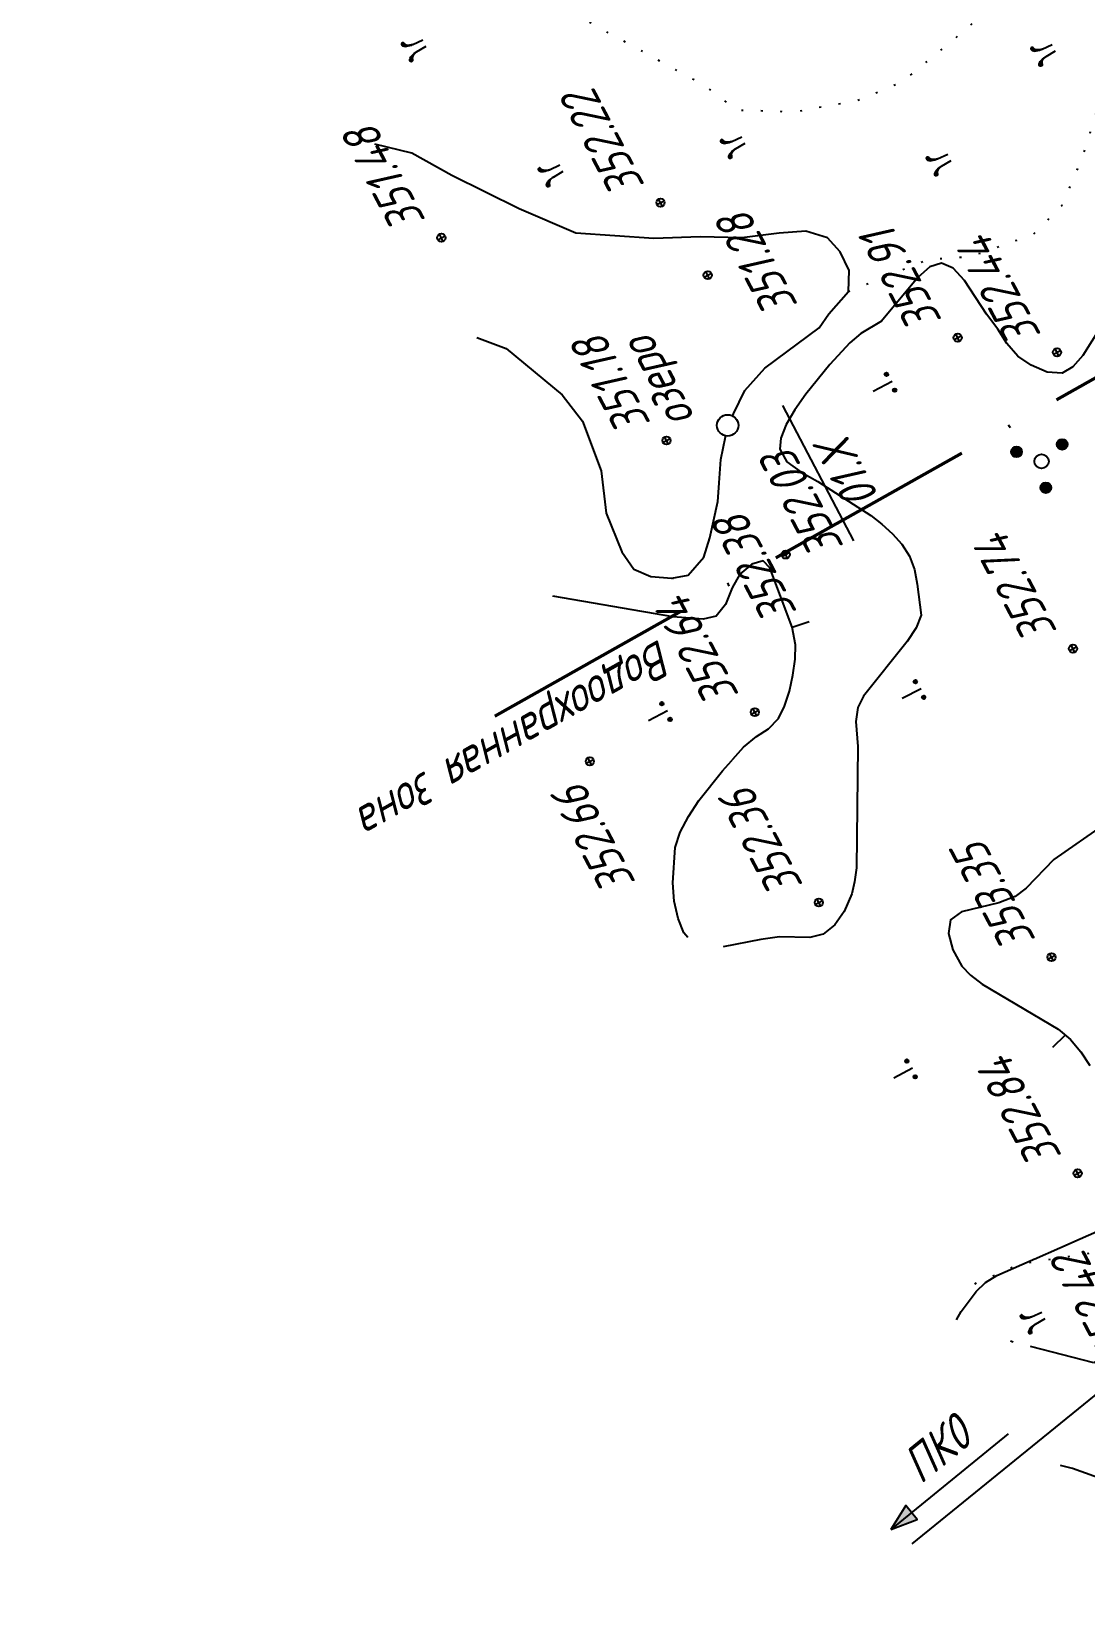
# Model space of a CAD drawing. Extents: x 1519167 to 1519613, y 2186570 to 2187012.
# Drawn here: x 1519224.4 to 1519283.6, y 2186667.8 to 2186755.9 of the extents above; entities that cross this region are included whole.
import ezdxf

# ---------------------------------------------------------------- set-up
doc = ezdxf.new("R2010")
doc.units = 0
for name, pattern in [('ACAD_ISO10W100', [18, 12, -3, 0, -3]), ('ИИDash_40_10', [5, 4, -1]), ('ИИDot', [1, 0, -1])]:
    doc.linetypes.add(name, pattern=pattern)
for name, color, linetype, lineweight in [('ИИ_ГИДРОГРАФИЯ_025', 3, 'Continuous', 25), ('ИИ_ГИДРОЛОГИЯ_025', 150, 'Continuous', 25), ('ИИ_ГРАНИЦА_025', 7, 'Continuous', 25), ('ИИ_КОНТУР_025', 7, 'ИИDot', 25), ('ИИ_ОТМЕТКА_025', 7, 'Continuous', 25), ('ИИ_РАЗМЕР_025', 7, 'Continuous', 25), ('ИИ_РЕЛЬЕФ_025', 34, 'Continuous', 25), ('ИИ_ТЕКСТ_025', 7, 'Continuous', 25), ('ИИ_ТРАССА_АД_025', 1, 'Continuous', 25), ('ИИ_УГОДЬЯ_025', 7, 'Continuous', 25)]:
    doc.layers.add(name, color=color, linetype=linetype, lineweight=lineweight)
doc.styles.add('VNIPISIMPLEXCUR', font='simplex.shx', dxfattribs={"width": 0.8, "oblique": 15})
doc.dimstyles.new('ИИ-1000-м-dm$2', dxfattribs={"dimtxt": 2.5, "dimasz": 2.5, "dimexe": 1.25, "dimexo": 0, "dimgap": 1, "dimtad": 2, "dimtoh": 1, "dimzin": 1, "dimdsep": 46, "dimtxsty": 'VNIPISIMPLEXCUR', "dimcen": 2.5, "dimaunit": 1, "dimazin": 0, "dimtfac": 1, "dimtmove": 1, "dimatfit": 2, "dimfxl": 1, "dimarcsym": 0})

# ---------------------------------------------------------------- blocks, each defined once
blk = doc.blocks.new('ИИ05403')
at = {"linetype": 'Continuous', "lineweight": 25}
for points in [[(-0.3719088392116541, 1.104243413491141), (-0.4306105260804169, 1.161016916086846), (-0.4798441994880011, 1.183726317125126), (-0.5215034655360838, 1.187511217298173), (-0.5574819132791243, 1.17426406136525), (-0.5839923646082087, 1.138307515048564), (-0.5858859707098906, 1.08721135738517), (-0.5707371389436682, 1.060717056173841), (-0.5328650850989455, 1.036115210376295), (-0.476057004331866, 1.020975609684107), (-0.4211425126192358, 1.002051108818872), (-0.3643344318521553, 0.954739851328526), (-0.322675165804073, 0.896073893319038), (-0.2829095058576687, 0.8090211893389565), (-0.2507182532707636, 0.7087213400804719), (-0.2324430663398145, 0.6261047306790769), (-0.2355694385517691, 0.6879043838014546), (-0.2545054654741268, 0.7863117883006762), (-0.2772286875526238, 0.8790418478675857), (-0.3018455327800301, 0.9698794520207132), (-0.3283559670618868, 1.041792555308606)], [(0.4211425126192356, 1.002051108818872), (0.4760570043318644, 1.020975609684106), (0.5328650850989461, 1.036115210376295), (0.5707371389436685, 1.060717056173841), (0.5858859707098905, 1.08721135738517), (0.5839923646082088, 1.138307515048563), (0.5574819132791244, 1.17426406136525), (0.5215034655360838, 1.187511217298173), (0.4798441994880007, 1.183726317125126), (0.4306105260804167, 1.161016916086846), (0.3719088392116541, 1.10424341349114), (0.3283559670618868, 1.041792555308606), (0.3018455327800298, 0.9698794520207127), (0.2772286875526236, 0.8790418478675848), (0.2545054654741267, 0.7863117883006753), (0.235569438551769, 0.6879043838014544), (0.2324430663398145, 0.6261047306790771), (0.2507182532707635, 0.7087213400804713), (0.2829095058576688, 0.809021189338957), (0.322675165804073, 0.8960738933190379), (0.3643344318521551, 0.9547398513285258)]]:
    blk.add_hatch(color=0, dxfattribs=at).paths.add_polyline_path(points)
at = {"color": 0, "linetype": 'Continuous', "lineweight": 25}
for points in [[(-0.2324430663398145, 0.6261047306790772), (-0.2507182532707635, 0.7087213400804713), (-0.2829095058576687, 0.8090211893389567), (-0.322675165804073, 0.896073893319038), (-0.3643344318521553, 0.9547398513285261), (-0.4211425126192356, 1.002051108818872), (-0.4760570043318655, 1.020975609684106), (-0.5328650850989458, 1.036115210376295), (-0.5707371389436684, 1.060717056173841), (-0.5858859707098905, 1.08721135738517), (-0.5839923646082088, 1.138307515048563), (-0.5574819132791244, 1.17426406136525), (-0.5215034655360835, 1.187511217298173), (-0.4798441994880012, 1.183726317125126), (-0.4306105260804163, 1.161016916086846), (-0.3719088392116543, 1.104243413491141), (-0.3283559670618867, 1.041792555308606), (-0.30184553278003, 0.9698794520207132), (-0.2772286875526238, 0.8790418478675852), (-0.2545054654741268, 0.786311788300676), (-0.235569438551769, 0.6879043838014545), (-0.2324430663398145, 0.6261047306790772), (-0.2000000000000002, 0)], [(0.2324430663398145, 0.6261047306790772), (0.2507182532707635, 0.7087213400804713), (0.2829095058576687, 0.8090211893389567), (0.322675165804073, 0.896073893319038), (0.3643344318521553, 0.9547398513285261), (0.4211425126192356, 1.002051108818872), (0.4760570043318655, 1.020975609684106), (0.5328650850989458, 1.036115210376295), (0.5707371389436684, 1.060717056173841), (0.5858859707098905, 1.08721135738517), (0.5839923646082088, 1.138307515048563), (0.5574819132791244, 1.17426406136525), (0.5215034655360835, 1.187511217298173), (0.4798441994880012, 1.183726317125126), (0.4306105260804163, 1.161016916086846), (0.3719088392116543, 1.104243413491141), (0.3283559670618867, 1.041792555308606), (0.30184553278003, 0.9698794520207132), (0.2772286875526238, 0.8790418478675852), (0.2545054654741268, 0.786311788300676), (0.235569438551769, 0.6879043838014545), (0.2324430663398145, 0.6261047306790772), (0.2000000000000002, 0)]]:
    blk.add_lwpolyline(points, dxfattribs=at)
blk = doc.blocks.new('ИИ05407')
at = {"linetype": 'Continuous', "lineweight": 25}
h = blk.add_hatch(color=0, dxfattribs=at)
edge = h.paths.add_edge_path()
edge.add_arc((-0.4999999999999995, 0.1), 0.1, 0, 360)
h = blk.add_hatch(color=0, dxfattribs=at)
edge = h.paths.add_edge_path()
edge.add_arc((0.5000000000000007, 0.1), 0.1, 0, 360)
at = {"color": 0, "linetype": 'Continuous', "lineweight": 25}
blk.add_lwpolyline([(0, 0), (0, 1.2)], dxfattribs=at)
for centre in [(-0.4999999999999995, 0.1), (0.5000000000000007, 0.1)]:
    blk.add_circle(centre, 0.1, dxfattribs=at)
blk = doc.blocks.new('ИИ053951')
at = {"linetype": 'Continuous', "lineweight": 25}
h = blk.add_hatch(color=0, dxfattribs=at)
edge = h.paths.add_edge_path()
edge.add_arc((1.160486125856096, 0.9504062035232437), 0.3, 0, 360)
h = blk.add_hatch(color=0, dxfattribs=at)
edge = h.paths.add_edge_path()
edge.add_arc((-1.403318979093456, 0.5298073639691836), 0.3, 0, 360)
h = blk.add_hatch(color=0, dxfattribs=at)
edge = h.paths.add_edge_path()
edge.add_arc((0.2428328532373598, -1.480213567492427), 0.3, 0, 360)
at = {"color": 0, "linetype": 'Continuous', "lineweight": 25}
for centre, radius in [((1.160486125856096, 0.9504062035232437), 0.3), ((-1.403318979093456, 0.5298073639691836), 0.3), ((0, 0), 0.4), ((0.2428328532373598, -1.480213567492427), 0.3)]:
    blk.add_circle(centre, radius, dxfattribs=at)
blk = doc.blocks.new('ИИ15008')
at = {"linetype": 'Continuous', "lineweight": 25}
blk.add_hatch(color=0, dxfattribs=at).paths.add_polyline_path([(0, 0), (1.5, -0.5000000000000002), (1.5, 0.4999999999999998)])
at = {"color": 0, "linetype": 'Continuous', "lineweight": 25}
blk.add_lwpolyline([(0, 0), (1.5, -0.5000000000000002), (1.5, 0.4999999999999998)], close=True, dxfattribs=at)
blk.add_lwpolyline([(8.5, -9.992007221626409e-16), (0, 0)], dxfattribs=at)
blk = doc.blocks.new('ИИ053296')
at = {"color": 0, "linetype": 'Continuous', "lineweight": 25}
blk.add_lwpolyline([(0, 0), (1, 0)], dxfattribs=at)
blk = doc.blocks.new('PICKET')
at = {"color": 0, "linetype": 'Continuous', "lineweight": 25}
for p, q in [((-0.2299999999999898, 0), (0.2299999999999898, 0)), ((0, 0.2299999999999898), (0, -0.2299999999999898))]:
    blk.add_line(p, q, dxfattribs=at)
blk.add_circle((0, 0), 0.23, dxfattribs=at)
at = {"color": 0, "linetype": 'Continuous', "style": 'VNIPISIMPLEXCUR', "oblique": 15, "width": 0.8}
blk.add_attdef('OTMETKA', (1.25, 0.3000000000000114), '', height=2, dxfattribs=at)
at = {"color": 8, "linetype": 'Continuous', "style": 'VNIPISIMPLEXCUR', "oblique": 15, "width": 0.8, "flags": 1}
blk.add_attdef('NOMER', (1.25, -2.699999999999989), '', height=2, dxfattribs=at)
blk = doc.blocks.new('ИИ052131')
at = {"color": 7, "linetype": 'Continuous', "style": 'VNIPISIMPLEXCUR', "oblique": 15, "width": 0.8}
for tag, p in [('HEIGHT', (1.299999999999954, 0.6999999999999887)), ('DATE', (1.299999999999954, -2.699999999999988))]:
    blk.add_attdef(tag, p, '', height=2, dxfattribs=at)
at = {"color": 0, "linetype": 'Continuous', "lineweight": 25}
blk.add_wipeout([(-0.5317131025297004, -0.28420657443316155), (-0.4660504322333888, -0.38247770519054325), (-0.3824777051904638, -0.46605043223343423), (-0.28420657443318437, -0.5317131025297117), (-0.17501354440514139, -0.5769423364839275), (-0.05909484201428343, -0.6000000000000455), (0.05909484201421416, -0.6000000000000796), (0.1750135444050038, -0.5769423364839275), (0.2842065744329787, -0.5317131025297117), (0.3824777051903263, -0.46605043223343423), (0.46605043223331954, -0.3824777051904751), (0.5317131025296993, -0.2842065744330251), (0.5769423364838469, -0.17501354440505024), (0.5999999999999991, -0.05909484201426052), (0.6000000000001354, 0.059094842014339344), (0.5769423364839151, 0.17501354440509487), (0.5317131025296993, 0.28420657443306974), (0.46605043223331954, 0.3824777051905197), (0.3824777051904627, 0.46605043223341047), (0.2842065744329787, 0.5317131025296882), (0.1750135444050038, 0.5769423364838355), (0.05909484201421416, 0.600000000000056), (-0.05909484201441987, 0.6000000000000218), (-0.1750135444050731, 0.5769423364839037), (-0.28420657443318437, 0.5317131025296882), (-0.3824777051906003, 0.46605043223341047), (-0.4660504322333888, 0.38247770519045154), (-0.5317131025298368, 0.28420657443303554), (-0.576942336483848, 0.1750135444050267), (-0.6000000000000684, 0.05909484201423698), (-0.6000000000001365, -0.05909484201432891), (-0.5769423364839844, -0.17501354440508443)], dxfattribs=at)
blk.add_circle((0, 0), 0.6, dxfattribs=at)
blk = doc.blocks.new('*D42')
at = {"layer": 'Defpoints', "color": 0, "transparency": 16777216}
for p in [(1519482.409112327, 2186840.189303848), (1519363.307495137, 2186746.815645184), (1519375.849179498, 2186713.319293056), (1519273.871336892, 2186671.020976549), (1519434.057590367, 2186602.83928543)]:
    blk.add_point(p, dxfattribs=at)
at = {"layer": 'ИИ_РАЗМЕР_025', "color": 0, "lineweight": -2, "transparency": 16777216}
for p, q in [((1519367.834215197, 2186756.781464417), (1519364.261829036, 2186763.562892868)), ((1519362.070670258, 2186747.220972842), (1519367.834215197, 2186756.781464417)), ((1519360.927050252, 2186741.641608137), (1519357.689613366, 2186747.78628803))]:
    blk.add_line(p, q, dxfattribs=at)
blk.add_arc((1519360.927050252, 2186741.641608137), 5.695364538610469, 59.27436186247808, 97.55833745788873, dxfattribs=at)
at = {"layer": 'ИИ_РАЗМЕР_025', "color": 0, "transparency": 16777216}
for points in [[(1519360.279089764, 2186746.969882825), (1519360.076724419, 2186747.605093587), (1519358.272274806, 2186746.680392173)], [(1519364.054944078, 2186746.789665338), (1519363.618994578, 2186746.285291986), (1519365.350089384, 2186745.229630163)]]:
    blk.add_solid(points, dxfattribs=at)
at = {"layer": 'ИИ_РАЗМЕР_025', "color": 0, "transparency": 16777216, "insert": (1519364.435862447, 2186759.605476825), "char_height": 2, "attachment_point": 5, "rotation": 117.77979618591188, "style": 'VNIPISIMPLEXCUR'}
blk.add_mtext("78°44'", dxfattribs=at)
blk = doc.blocks.new('*D43')
at = {"layer": 'Defpoints', "color": 0, "transparency": 16777216}
for p in [(1519297.920252201, 2186946.833631685), (1519482.409112328, 2186840.189303848), (1519396.44822666, 2186775.815196537), (1519273.871336892, 2186671.02097655), (1519469.341392375, 2186621.426426311)]:
    blk.add_point(p, dxfattribs=at)
at = {"layer": 'ИИ_РАЗМЕР_025', "color": 0, "lineweight": -2, "transparency": 16777216}
for p, q in [((1519395.36096939, 2186782.255402636), (1519391.788583229, 2186789.036831087)), ((1519394.40464737, 2186776.484968804), (1519395.36096939, 2186782.255402636))]:
    blk.add_line(p, q, dxfattribs=at)
blk.add_arc((1519392.514684558, 2186767.265873322), 9.410827855799289, 51.24897328119503, 105.5801988631217, dxfattribs=at)
at = {"layer": 'ИИ_РАЗМЕР_025', "color": 0, "transparency": 16777216}
for points in [[(1519390.110199887, 2186776.021150645), (1519389.86391831, 2186776.640658377), (1519388.128535904, 2186775.592059779)], [(1519398.640361914, 2186774.841441516), (1519398.170186333, 2186774.368811252), (1519399.823164918, 2186773.19459964)]]:
    blk.add_solid(points, dxfattribs=at)
at = {"layer": 'ИИ_РАЗМЕР_025', "color": 0, "transparency": 16777216, "insert": (1519391.96261664, 2186785.079415044), "char_height": 2, "attachment_point": 5, "rotation": 117.77979618591188, "style": 'VNIPISIMPLEXCUR'}
blk.add_mtext("78°44'", dxfattribs=at)

msp = doc.modelspace()

# ---------------------------------------------------------------- linework, layer by layer
at = {"layer": 'ИИ_РЕЛЬЕФ_025', "elevation": 352.4999999999999}
msp.add_lwpolyline([(1519284.797980573, 2186674.554044805), (1519282.876494245, 2186675.250697384), (1519282.194516714, 2186675.422342866)], dxfattribs=at)

# ---------------------------------------------------------------- block references
at = {"layer": 'ИИ_ОТМЕТКА_025', "rotation": 117.7797222222222}
msp.add_blockref('PICKET', (1519247.423350187, 2186744.32864603, 354.11), dxfattribs=at).add_auto_attribs({'OTMETKA': '351.48'})
at = {"layer": 'ИИ_УГОДЬЯ_025', "rotation": 117.7797222222222}
for name, p in [('ИИ05403', (1519246.473818334, 2186755.258186034)), ('ИИ05403', (1519281.829029517, 2186754.99991782)), ('ИИ05403', (1519264.393384245, 2186749.823278693)), ('ИИ05403', (1519275.956365443, 2186748.844389099)), ('ИИ05407', (1519272.739924371, 2186736.264457368)), ('ИИ05407', (1519274.366416526, 2186719.020994294)), ('ИИ05407', (1519273.887931039, 2186697.722353658))]:
    msp.add_blockref(name, p, dxfattribs=at)
at = {"layer": 'ИИ_УГОДЬЯ_025'}
msp.add_blockref('ИИ053951', (1519281.130693717, 2186731.78022877), dxfattribs=at)

# ---------------------------------------------------------------- wipeouts: each hides what was drawn before it
at = {"lineweight": 0}
for points, layer in [([(1519259.519238003, 2186721.8909949875), (1519238.700366196, 2186710.2030768082), (1519239.816514917, 2186708.214959097), (1519260.6353867238, 2186719.9028772763)], 'ИИ_ГИДРОЛОГИЯ_025'), ([(1519259.0235241393, 2186747.2977074995), (1519255.0808375897, 2186754.7820972707), (1519253.063616754, 2186753.7194495867), (1519257.0063033036, 2186746.2350598155)], 'ИИ_ОТМЕТКА_025'), ([(1519282.4405140826, 2186739.410674408), (1519278.5457439737, 2186746.8041045475), (1519276.528523138, 2186745.7414568635), (1519280.423293247, 2186738.348026724)], 'ИИ_ОТМЕТКА_025'), ([(1519275.4554169502, 2186739.0939347595), (1519271.7492384547, 2186746.129362018), (1519269.732017619, 2186745.0667143343), (1519273.4381961143, 2186738.031287076)], 'ИИ_ОТМЕТКА_025'), ([(1519270.203319658, 2186727.0247791405), (1519266.2130582398, 2186734.599480139), (1519264.195837404, 2186733.5368324555), (1519268.1860988226, 2186725.9621314565)], 'ИИ_ОТМЕТКА_025'), ([(1519281.8441402065, 2186721.651600484), (1519277.9493700976, 2186729.045030623), (1519275.932149262, 2186727.982382939), (1519279.8269193708, 2186720.5889528)], 'ИИ_ОТМЕТКА_025'), ([(1519267.6088062793, 2186707.686317286), (1519263.6897363777, 2186715.125875647), (1519261.672515542, 2186714.063227963), (1519265.5915854436, 2186706.623669602)], 'ИИ_ОТМЕТКА_025'), ([(1519280.8553526246, 2186705.012547806), (1519276.900601572, 2186712.519839587), (1519274.883380736, 2186711.457191903), (1519278.838131789, 2186703.949900122)], 'ИИ_ОТМЕТКА_025'), ([(1519282.1027125048, 2186692.385841745), (1519278.207942396, 2186699.7792718844), (1519276.19072156, 2186698.7166242003), (1519280.085491669, 2186691.323194061)], 'ИИ_ОТМЕТКА_025'), ([(1519285.9859880686, 2186681.8708587005), (1519282.043301519, 2186689.3552484717), (1519280.026080683, 2186688.292600788), (1519283.9687672327, 2186680.8082110165)], 'ИИ_ОТМЕТКА_025'), ([(1519262.2603312398, 2186735.5299637006), (1519258.2583468908, 2186743.126918304), (1519256.241126055, 2186742.0642706193), (1519260.2431104041, 2186734.4673160166)], 'ИИ_ТЕКСТ_025'), ([(1519274.5590356658, 2186674.318465027), (1519278.1284064846, 2186677.2193839536), (1519276.690414909, 2186678.9887285293), (1519273.12104409, 2186676.0878096027)], 'ИИ_ТЕКСТ_025')]:
    msp.add_wipeout(points, dxfattribs=at).dxf.layer = layer

# ---------------------------------------------------------------- next in the draw order: linework, layer by layer
at = {"layer": 'ИИ_ГИДРОГРАФИЯ_025', "linetype": 'ИИDash_40_10', "elevation": 353.5599999999999, "flags": 128}
msp.add_lwpolyline([(1519393.869954376, 2186754.817697797), (1519387.476343564, 2186752.219667828), (1519374.813350187, 2186741.27864603), (1519366.160731898, 2186732.563744616), (1519365.85316333, 2186732.411665703), (1519359.00650176, 2186730.746191217), (1519349.963350187, 2186724.028646029), (1519341.426405158, 2186720.714250127), (1519324.314245638, 2186712.014986654), (1519304.287465814, 2186704.289768108), (1519293.41470517, 2186689.016272309), (1519284.064297158, 2186681.188275484), (1519279.378452189, 2186682.395810231)], dxfattribs=at)
at = {"layer": 'ИИ_КОНТУР_025', "flags": 128}
for points in [[(1519285.315683742, 2186758.426250104), (1519282.366061963, 2186758.83698565), (1519278.843280901, 2186757.698245544), (1519276.149380049, 2186755.420772342), (1519273.248259144, 2186753.039776037), (1519270.761591735, 2186752.004566043), (1519267.238810674, 2186751.383434439), (1519264.026852995, 2186751.48695754), (1519262.265462464, 2186752.832736842), (1519253.610444196, 2186757.591076273), (1519249.560184801, 2186761.914169358), (1519248.937538602, 2186762.795528692), (1519248.314892403, 2186764.402701587), (1519248.314892403, 2186765.491435272), (1519248.781873987, 2186766.424636526), (1519250.234731467, 2186768.135499932), (1519254.697043533, 2186770.831413184), (1519257.498969822, 2186771.868298277), (1519260.456548464, 2186772.697809021), (1519266.898851658, 2186774.642391358), (1519268.663026107, 2186775.782966962), (1519269.493225127, 2186777.130923587), (1519269.597001537, 2186778.478873543), (1519269.545113332, 2186780.708182831), (1519268.850090933, 2186783.11919568), (1519267.242488408, 2186786.229750893), (1519264.95055228, 2186787.475980429), (1519264.232653732, 2186787.438532878), (1519263.477650923, 2186787.007459743), (1519262.435019238, 2186785.678302568), (1519260.307921616, 2186781.60559308), (1519257.755259791, 2186778.767676598), (1519255.849766001, 2186777.438519423), (1519253.153308129, 2186776.576366483), (1519250.456837997, 2186776.576366483), (1519247.364891954, 2186777.151137333), (1519245.351538868, 2186777.977365844), (1519243.949380284, 2186779.486131822), (1519243.553892113, 2186780.599749095), (1519243.48199409, 2186782.036672886), (1519245.869059957, 2186789.524744858), (1519247.385968472, 2186792.050822619), (1519250.636484968, 2186795.154293014), (1519254.464858529, 2186796.886464243), (1519257.137505698, 2186798.257763409), (1519260.532480329, 2186800.278630954), (1519263.349597895, 2186803.021229285), (1519265.155434944, 2186806.55774082), (1519269.326623773, 2186820.382021485), (1519270.05288699, 2186823.828898733), (1519270.325226501, 2186827.185074304), (1519269.235843936, 2186829.81558308), (1519266.693922674, 2186830.904069929), (1519261.065413392, 2186830.904069929), (1519255.890803293, 2186829.452756353), (1519250.443853684, 2186828.454971182), (1519246.721770021, 2186829.543464703), (1519245.178463749, 2186830.994778279), (1519244.361420695, 2186834.260238829), (1519244.270640858, 2186837.979241125), (1519244.633772467, 2186840.881874949), (1519245.904726967, 2186843.784508772), (1519253.892151048, 2186850.45570526), (1519258.068146158, 2186852.995505686), (1519260.065363875, 2186855.353896085), (1519261.336318375, 2186857.712286483), (1519260.428495484, 2186859.435725108), (1519258.249705832, 2186859.979968533), (1519255.163105548, 2186859.979968533), (1519249.171452396, 2186859.345016758), (1519242.090416678, 2186859.889260184), (1519238.82224446, 2186859.345016758), (1519236.007983688, 2186857.893703182), (1519234.283117743, 2186853.449040762), (1519234.283117743, 2186851.45348376), (1519234.192337906, 2186847.734481465), (1519235.7225863, 2186819.730385032), (1519241.167831641, 2186799.188903261), (1519241.167831642, 2186795.379192615), (1519240.532348261, 2186792.476558792), (1519239.170613924, 2186790.662411818), (1519236.719484761, 2186789.301806591), (1519233.088180935, 2186788.485438118), (1519230.092360489, 2186788.304021419), (1519224.395918933, 2186786.21318794)], [(1519277.391064609, 2186685.627274247), (1519279.95499807, 2186686.74391654), (1519284.336734704, 2186687.417447428), (1519290.516096923, 2186689.325777938), (1519294.560777922, 2186692.581170223), (1519298.717806336, 2186697.632637869), (1519301.526612214, 2186704.143415431), (1519302.650139922, 2186707.062042271), (1519306.357751897, 2186709.756151808), (1519311.301252384, 2186712.113502909), (1519322.323485523, 2186715.593417395), (1519330.130195934, 2186723.353487663), (1519334.947706795, 2186732.07107572), (1519335.959870099, 2186737.970514071), (1519335.035973144, 2186743.559241135), (1519330.312515785, 2186751.397057605), (1519328.006788848, 2186755.689983508), (1519326.46886512, 2186758.408665576), (1519325.818214984, 2186762.841299817), (1519326.500371204, 2186767.009360858), (1519327.001281605, 2186778.454264232), (1519327.666052287, 2186787.428608711)], [(1519270.2792879, 2186741.321426233), (1519274.784124627, 2186743.124853052), (1519277.156128042, 2186743.279415874), (1519280.662572531, 2186744.515911446), (1519282.261092788, 2186746.113055939), (1519283.395533861, 2186748.740609904), (1519285.215950304, 2186754.540041073)]]:
    msp.add_lwpolyline(points, dxfattribs=at)
at = {"layer": 'ИИ_РЕЛЬЕФ_025'}
for points, elevation in [([(1519287.629265187, 2186713.47897647), (1519281.81316221, 2186709.442565319), (1519280.263411758, 2186707.815643485), (1519279.654883156, 2186707.355892935), (1519278.724074714, 2186706.997991482), (1519276.626573505, 2186706.493987077), (1519276.026037734, 2186706.056037736), (1519275.900347929, 2186705.288374929), (1519276.14550212, 2186704.366863176), (1519276.66014981, 2186703.449050894), (1519277.139145034, 2186702.939536467), (1519277.800341696, 2186702.445964688), (1519282.068915118, 2186699.910670887), (1519282.761061535, 2186699.328810215), (1519283.342240231, 2186698.642006918), (1519283.834838217, 2186697.865806845)], 352.9999999999999), ([(1519276.346651217, 2186683.594592918), (1519276.620657567, 2186684.062923474), (1519277.46352046, 2186685.185617227), (1519277.985253286, 2186685.694283486), (1519278.614568668, 2186686.081930678), (1519284.228980996, 2186688.546319983)], 352.4999999999999)]:
    msp.add_lwpolyline(points, dxfattribs=dict(at, elevation=elevation))

# ---------------------------------------------------------------- next in the draw order: block references
at = {"layer": 'ИИ_ОТМЕТКА_025', "rotation": 117.7797222222222}
for p, values in [((1519259.729999999, 2186746.2999, 352.22), {'OTMETKA': '352.22'}), ((1519281.998862339, 2186737.8998231, 352.4399999999999), {'OTMETKA': '352.44'}), ((1519276.419899999, 2186738.72, 352.91), {'OTMETKA': '352.91'}), ((1519282.895954829, 2186721.26471316, 352.74), {'OTMETKA': '352.74'}), ((1519268.619999999, 2186707.0199, 352.36), {'OTMETKA': '352.36'}), ((1519281.692345008, 2186703.95373438, 353.35), {'OTMETKA': '353.35'}), ((1519283.157813838, 2186691.81995951, 352.8399999999999), {'OTMETKA': '352.84'}), ((1519287.305241879, 2186680.96717496, 352.42), {'OTMETKA': '352.42'})]:
    msp.add_blockref('PICKET', p, dxfattribs=at).add_auto_attribs(values)
at = {"layer": 'ИИ_ОТМЕТКА_025'}
ref = msp.add_blockref('PICKET', (1519262.383350187, 2186742.22864603, 354.3099999999999), dxfattribs=dict(at, rotation=117.7797222222222))
ref.add_attrib('OTMETKA', '351.28', (1519267.483668217, 2186740.548431725, 354.3099999999999), dxfattribs={"layer": '0', "color": 0, "linetype": 'Continuous', "height": 2, "rotation": 117.7797222245429, "style": 'VNIPISIMPLEXCUR', "oblique": 15, "width": 0.8})
at = {"layer": 'ИИ_РЕЛЬЕФ_025', "rotation": 224.0432478659118}
msp.add_blockref('ИИ053296', (1519282.460862788, 2186699.58117567, 352.9999999999999), dxfattribs=at)
at = {"layer": 'ИИ_УГОДЬЯ_025', "rotation": 117.7797222222222}
for p in [(1519254.16178287, 2186748.236185064), (1519281.235356153, 2186683.858728819)]:
    msp.add_blockref('ИИ05403', p, dxfattribs=at)

# ---------------------------------------------------------------- next in the draw order: wipeouts: each hides what was drawn before it
at = {"lineweight": 0}
for points, layer in [([(1519272.1615383816, 2186729.862840794), (1519269.7337330396, 2186734.4715362196), (1519267.716512204, 2186733.4088885356), (1519270.144317546, 2186728.80019311)], 'ИИ_ОТМЕТКА_025'), ([(1519258.5183367552, 2186708.17081605), (1519254.5992668536, 2186715.610374411), (1519252.582046018, 2186714.547726727), (1519256.5011159196, 2186707.108168366)], 'ИИ_ОТМЕТКА_025'), ([(1519258.9602703082, 2186734.506167654), (1519255.84706981, 2186740.415946601), (1519254.419679628, 2186739.6640146147), (1519257.5328801263, 2186733.754235667)], 'ИИ_ТЕКСТ_025'), ([(1519274.5590356658, 2186674.318465027), (1519278.1284064846, 2186677.2193839536), (1519276.690414909, 2186678.9887285293), (1519273.12104409, 2186676.0878096027)], 'ИИ_ТЕКСТ_025')]:
    msp.add_wipeout(points, dxfattribs=at).dxf.layer = layer

# ---------------------------------------------------------------- next in the draw order: linework, layer by layer
at = {"layer": 'ИИ_ТРАССА_АД_025', "flags": 128}
msp.add_lwpolyline([(1519273.871336892, 2186671.02097655), (1519482.409112328, 2186840.189303848)], dxfattribs=at)

# ---------------------------------------------------------------- next in the draw order: block references
at = {"layer": 'ИИ_ОТМЕТКА_025', "rotation": 117.7797222222222}
msp.add_blockref('PICKET', (1519260.063350187, 2186732.94864603, 354.41), dxfattribs=at).add_auto_attribs({'OTMETKA': '351.18'})
at = {"layer": 'ИИ_ОТМЕТКА_025'}
ref = msp.add_blockref('PICKET', (1519255.759999999, 2186714.9399, 352.66), dxfattribs=dict(at, rotation=117.7797222222222))
ref.add_attrib('OTMETKA', '352.66', (1519258.376796889, 2186708.139118964, 352.66), dxfattribs={"layer": '0', "color": 0, "linetype": 'Continuous', "height": 2.000000000000001, "rotation": 117.7797222245429, "style": 'VNIPISIMPLEXCUR', "oblique": 14.99999999999939, "width": 0.7999999999999993})
at = {"layer": 'ИИ_ТЕКСТ_025', "rotation": 39.1015686419404}
msp.add_blockref('ИИ15008', (1519272.665011146, 2186671.838156554), dxfattribs=at)

# ---------------------------------------------------------------- next in the draw order: texts
at = {"layer": 'ИИ_ТЕКСТ_025', "style": 'VNIPISIMPLEXCUR', "oblique": 15, "width": 0.8}
for s, rotation, p in [('озеро', 117.7797222245429, (1519261.708306927, 2186734.227411504)), ('ПК0', 39.10164290606307, (1519274.342878031, 2186674.323193979))]:
    msp.add_text(s, height=2, rotation=rotation, dxfattribs=at).set_placement(p)

# ---------------------------------------------------------------- next in the draw order: dimensions: what is measured, and where the dimension line sits
at = {"layer": 'ИИ_РАЗМЕР_025'}
for base, line1, picture, middle in [((1519396.44822666, 2186775.815196537), ((1519469.341392375, 2186621.426426311), (1519297.920252201, 2186946.833631686)), '*D43', (1519391.96261664, 2186785.079415044)), ((1519363.307495137, 2186746.815645184), ((1519434.057590368, 2186602.839285431), (1519375.849179498, 2186713.319293057)), '*D42', (1519364.435862448, 2186759.605476824))]:
    dim = msp.add_angular_dim_2l(base=base, line1=line1, line2=((1519273.871336892, 2186671.02097655), (1519482.409112328, 2186840.189303848)), dimstyle='ИИ-1000-м-dm$2', override={"dimtxt": 2, "dimasz": 2, "dimgap": 0.5}, dxfattribs=at)
    dim.commit()
    dim.dimension.update_dxf_attribs({"geometry": picture, "text_midpoint": middle, "dimtype": 162})

# ---------------------------------------------------------------- next in the draw order: wipeouts: each hides what was drawn before it
at = {"lineweight": 0}
msp.add_wipeout([(1519267.5784051716, 2186723.351739675), (1519263.6238249047, 2186730.8587072534), (1519261.606604069, 2186729.7960595693), (1519265.561184336, 2186722.289091991)], dxfattribs=at).dxf.layer = 'ИИ_ОТМЕТКА_025'

# ---------------------------------------------------------------- next in the draw order: linework, layer by layer
at = {"layer": 'ИИ_ОТМЕТКА_025'}
msp.add_lwpolyline([(1519270.592676308, 2186727.323022153), (1519266.597012363, 2186734.907955007)], dxfattribs=at)

# ---------------------------------------------------------------- next in the draw order: block references
at = {"layer": 'ИИ_РЕЛЬЕФ_025', "rotation": 19.0841241373053}
msp.add_blockref('ИИ053296', (1519267.13077802, 2186722.466443176, 352.4999999999999), dxfattribs=at)

# ---------------------------------------------------------------- next in the draw order: wipeouts: each hides what was drawn before it
at = {"lineweight": 0}
msp.add_wipeout([(1519264.3481176645, 2186717.807702402), (1519260.4533475556, 2186725.2011325415), (1519258.43612672, 2186724.1384848575), (1519262.3308968288, 2186716.745054718)], dxfattribs=at).dxf.layer = 'ИИ_ОТМЕТКА_025'

# ---------------------------------------------------------------- next in the draw order: linework, layer by layer
at = {"layer": 'ИИ_ГИДРОГРАФИЯ_025', "flags": 128}
msp.add_lwpolyline([(1519249.410785614, 2186738.734438917), (1519251.063702145, 2186738.119624604), (1519254.197605822, 2186735.504166554), (1519255.340549947, 2186734.030665311), (1519256.391754844, 2186731.249158224), (1519256.684567825, 2186728.866921493), (1519257.562993378, 2186726.693651175), (1519258.232270628, 2186725.732397265), (1519259.194360859, 2186725.314464439), (1519260.365599393, 2186725.230872267), (1519261.285857284, 2186725.398049602), (1519262.164282838, 2186726.401099598), (1519262.498928158, 2186727.487734757), (1519262.959057104, 2186729.535616818), (1519263.126373068, 2186731.876064471), (1519263.502837337, 2186733.798572291), (1519264.464927567, 2186735.762869188), (1519265.594333763, 2186737.016681683), (1519268.64792042, 2186739.273537164), (1519269.191700653, 2186740.067613739), (1519270.2792879, 2186741.321426233), (1519270.321106848, 2186742.491646556), (1519269.819158954, 2186743.536485629), (1519269.108049366, 2186744.330569212), (1519267.894978493, 2186744.70671296), (1519266.389108028, 2186744.581331711), (1519264.297611603, 2186744.330569212), (1519261.955134534, 2186744.372365298), (1519259.361676823, 2186744.288773126), (1519254.971691559, 2186744.585515524), (1519251.800910078, 2186745.948499619), (1519248.019087213, 2186747.819757476), (1519245.760274822, 2186749.073569971), (1519243.691166678, 2186749.590397314)], dxfattribs=at)
at = {"layer": 'ИИ_ГРАНИЦА_025', "color": 150, "linetype": 'ACAD_ISO10W100', "lineweight": 50, "flags": 128}
msp.add_lwpolyline([(1519250.427477025, 2186717.487528734), (1519291.684528633, 2186740.698397032), (1519298.197375939, 2186744.129297432), (1519326.47127906, 2186745.980814282), (1519340.378219791, 2186745.818039581), (1519377.426505532, 2186750.663217373), (1519409.219224864, 2186765.754824882), (1519433.566158045, 2186785.013263912), (1519446.492433537, 2186793.92080544), (1519468.343733419, 2186806.890792246), (1519484.875659747, 2186817.1676748)], dxfattribs=at)
at = {"layer": 'ИИ_РЕЛЬЕФ_025', "elevation": 352.4999999999999}
for points in [[(1519284.96067942, 2186740.141323909), (1519283.441136922, 2186737.723963274), (1519282.88852509, 2186737.08119237), (1519282.291432981, 2186736.727097723), (1519281.452361317, 2186736.786391188), (1519280.552789791, 2186737.187265182), (1519279.793372787, 2186737.68867794), (1519279.176845661, 2186738.400637769), (1519278.671137286, 2186739.192092575), (1519278.043917045, 2186740.049108265), (1519276.796126013, 2186741.93389344), (1519276.162256317, 2186742.620155334), (1519275.512871228, 2186742.907991701), (1519274.856644516, 2186742.69274587), (1519274.185495518, 2186742.094305118), (1519272.146467464, 2186739.642077282), (1519270.980198732, 2186738.954699496), (1519270.358188631, 2186738.429140527), (1519269.234974846, 2186737.206439205), (1519267.88578269, 2186735.550339026), (1519267.276839587, 2186734.678551732), (1519266.791875728, 2186733.840959564), (1519266.491049058, 2186733.085077467), (1519266.434517524, 2186732.458420389), (1519266.833433541, 2186731.74950585), (1519267.622151216, 2186731.175999642), (1519268.566789553, 2186730.656656766), (1519271.540399965, 2186728.74517109), (1519272.152983083, 2186728.262709682), (1519272.760709, 2186727.708819561), (1519273.290922284, 2186727.131224086), (1519273.717398992, 2186726.453768237), (1519273.993602395, 2186725.718535325), (1519274.152147262, 2186724.882152055), (1519274.36253368, 2186723.143004561), (1519274.084428898, 2186722.427588098), (1519273.592081476, 2186721.663230537), (1519271.137365128, 2186718.605191302), (1519270.816629314, 2186717.962729747), (1519270.692987674, 2186717.180440148), (1519270.808829022, 2186715.780771527), (1519270.73646945, 2186708.972541596), (1519270.63129195, 2186708.184459614), (1519270.466839186, 2186707.511704064), (1519270.051780157, 2186706.52204895), (1519269.520871613, 2186705.757791597), (1519268.873223361, 2186705.237223424), (1519268.120797133, 2186705.047561815), (1519266.408391407, 2186705.101497231), (1519265.364620274, 2186704.949617953), (1519263.247376971, 2186704.53156893)], [(1519261.263095012, 2186705.057793907), (1519261.047659941, 2186705.321327051), (1519260.715519038, 2186706.12458933), (1519260.503139497, 2186707.089919407), (1519260.419586787, 2186708.131345965), (1519260.557839394, 2186710.107009463), (1519260.841889238, 2186710.964592636), (1519261.301845178, 2186711.854387374), (1519261.884947786, 2186712.746565416), (1519263.209555298, 2186714.418758381), (1519264.393636362, 2186715.742545455), (1519265.115409392, 2186716.336510344), (1519265.799493501, 2186716.764729649), (1519266.363420643, 2186717.349141415), (1519266.701044887, 2186718.039997559), (1519266.972934681, 2186718.874176579), (1519267.170370324, 2186719.776201592), (1519267.284632113, 2186720.670595718), (1519267.307000345, 2186721.481882073), (1519267.13077802, 2186722.466443176), (1519265.865256165, 2186725.795607145), (1519265.502701251, 2186726.203963917), (1519264.859810436, 2186726.017203643), (1519264.19151131, 2186725.450481196), (1519263.760508548, 2186724.688040235), (1519263.382396736, 2186723.752600603), (1519262.862416668, 2186723.084048905), (1519262.134415263, 2186722.915649517), (1519260.423403338, 2186723.058583542), (1519253.682120661, 2186724.219333263)]]:
    msp.add_lwpolyline(points, dxfattribs=at)

# ---------------------------------------------------------------- next in the draw order: block references
at = {"layer": 'ИИ_ОТМЕТКА_025'}
ref = msp.add_blockref('PICKET', (1519266.759717659, 2186726.54796683, 352.3799999999999), dxfattribs=dict(at, rotation=117.7797222222222))
ref.add_attrib('OTMETKA', '352.38', (1519267.436865305, 2186723.320042589, 352.3799999999999), dxfattribs={"layer": '0', "color": 0, "linetype": 'Continuous', "height": 2.000000000000001, "rotation": 117.7797222245429, "style": 'VNIPISIMPLEXCUR', "oblique": 14.99999999999939, "width": 0.7999999999999993})
at = {"layer": 'ИИ_ОТМЕТКА_025', "rotation": 117.7797222222222}
msp.add_blockref('PICKET', (1519265.029999998, 2186717.7, 352.6399999999999), dxfattribs=at).add_auto_attribs({'OTMETKA': '352.64'})
at = {"layer": 'ИИ_УГОДЬЯ_025', "rotation": 117.7797222222222}
msp.add_blockref('ИИ05407', (1519260.123188518, 2186717.783684154), dxfattribs=at)

# ---------------------------------------------------------------- next in the draw order: texts
at = {"layer": 'ИИ_ГИДРОЛОГИЯ_025', "style": 'VNIPISIMPLEXCUR', "oblique": 15, "width": 0.8}
msp.add_text('Водоохранная зона', height=1.999999999999997, rotation=209.310280147773, dxfattribs=at).set_placement((1519259.731442774, 2186721.849574948))

# ---------------------------------------------------------------- next in the draw order: block references
at = {"layer": 'ИИ_ОТМЕТКА_025', "color": 3}
ref = msp.add_blockref('ИИ052131', (1519263.502837339, 2186733.79857229, 352.0299999999999), dxfattribs=dict(at, rotation=117.7797222222222))
ref.add_attrib('HEIGHT', '352.03', (1519270.061779792, 2186726.993082054, 352.0299999999999), dxfattribs={"layer": '0', "color": 7, "linetype": 'Continuous', "height": 1.999999999999999, "rotation": 117.7797222245429, "style": 'VNIPISIMPLEXCUR', "oblique": 14.99999999999995, "width": 0.8})
ref.add_attrib('DATE', '01.X', (1519272.055508881, 2186729.76373449, 352.0299999999999), dxfattribs={"layer": '0', "color": 7, "linetype": 'Continuous', "height": 1.999999999999999, "rotation": 117.7797222245429, "style": 'VNIPISIMPLEXCUR', "oblique": 14.99999999999995, "width": 0.8})

doc.saveas('drawing.dxf')
